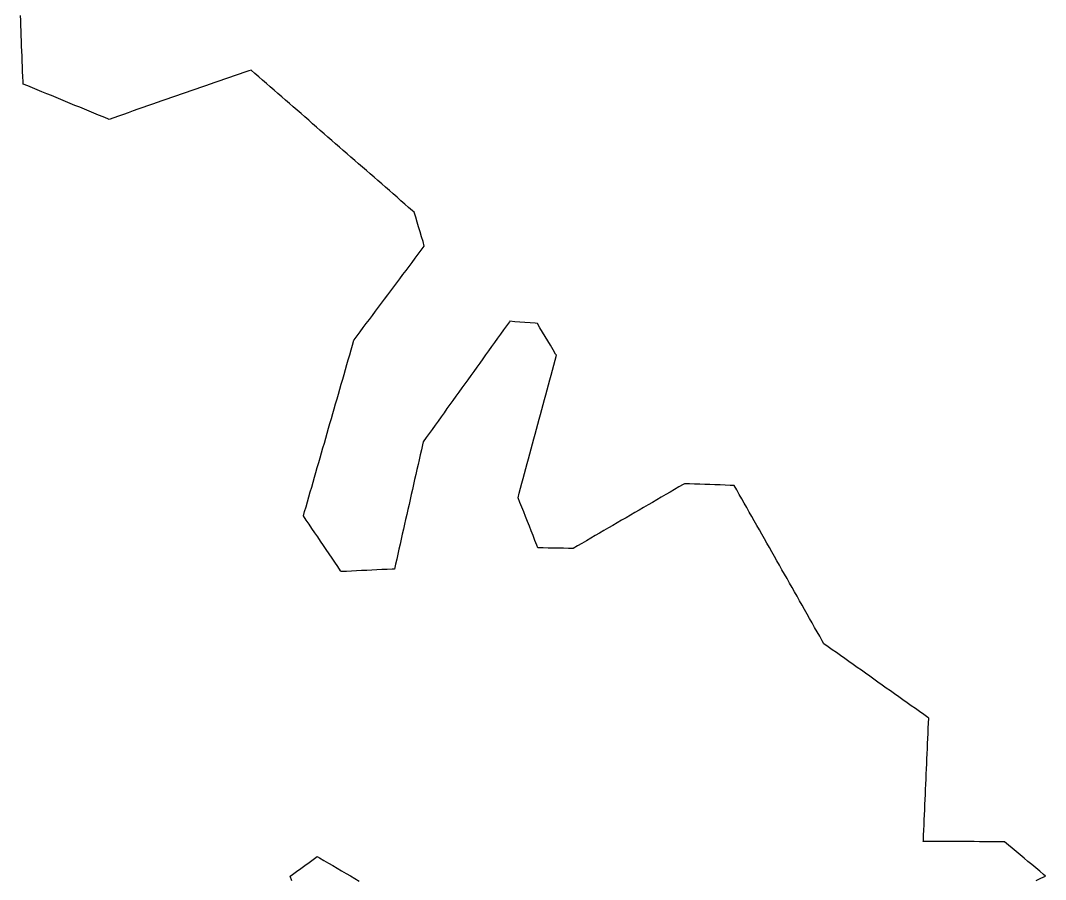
# Model space of a CAD drawing. Header units: millimetres. Extents: x 32 to 3054, y 42 to 5568.
# Drawn here: x 2561.8 to 2763, y 4182.5 to 4351 of the extents above; entities that cross this region are included whole.
import ezdxf

# ---------------------------------------------------------------- set-up
doc = ezdxf.new("R2010")
doc.units = ezdxf.units.MM
doc.layers.add('ALL_ISLANDS', color=7, linetype='Continuous')
doc.layers.add('OUTLINE_ISLAND_01', color=7, linetype='Continuous')

msp = doc.modelspace()

# ---------------------------------------------------------------- linework, layer by layer
at = {"layer": 'ALL_ISLANDS'}
for points in [[(2761.1482, 4182.3444), (2762.0515, 4182.7734), (2762.9548, 4183.2024), (2762.5796, 4183.5159), (2761.8121, 4184.1569), (2761.0446, 4184.798), (2760.2771, 4185.4391), (2759.5096, 4186.0802), (2758.7422, 4186.7212), (2757.9747, 4187.3623), (2757.2072, 4188.0034), (2756.4397, 4188.6445), (2755.6722, 4189.2855), (2754.9048, 4189.9266), (2753.9759, 4189.9292), (2752.9759, 4189.9319), (2751.9759, 4189.9346), (2750.9759, 4189.9374), (2749.9759, 4189.9401), (2748.976, 4189.9428), (2747.976, 4189.9456), (2746.976, 4189.9483), (2745.976, 4189.951), (2744.976, 4189.9538), (2743.976, 4189.9565), (2742.976, 4189.9592), (2741.976, 4189.962), (2740.976, 4189.9647), (2739.976, 4189.9674), (2738.976, 4189.9702), (2738.9867, 4190.2151), (2739.0303, 4191.2141), (2739.0739, 4192.2132), (2739.1176, 4193.2122), (2739.1612, 4194.2113), (2739.2048, 4195.2103), (2739.2484, 4196.2094), (2739.2921, 4197.2084), (2739.3357, 4198.2075), (2739.3793, 4199.2065), (2739.4229, 4200.2055), (2739.4666, 4201.2046), (2739.5102, 4202.2036), (2739.5538, 4203.2027), (2739.5974, 4204.2017), (2739.6411, 4205.2008), (2739.6847, 4206.1998), (2739.7283, 4207.1989), (2739.772, 4208.1979), (2739.8156, 4209.197), (2739.8592, 4210.196), (2739.9028, 4211.1951), (2739.9465, 4212.1941), (2739.9901, 4213.1932), (2740.0337, 4214.1922), (2739.8773, 4214.3032), (2739.0617, 4214.8817), (2738.246, 4215.4603), (2737.4304, 4216.0388), (2736.6147, 4216.6174), (2735.7991, 4217.1959), (2734.9834, 4217.7745), (2734.1678, 4218.353), (2733.3521, 4218.9316), (2732.5365, 4219.5101), (2731.7208, 4220.0887), (2730.9052, 4220.6672), (2730.0896, 4221.2458), (2729.2739, 4221.8243), (2728.4583, 4222.4029), (2727.6426, 4222.9814), (2726.827, 4223.56), (2726.0113, 4224.1385), (2725.1957, 4224.7171), (2724.38, 4225.2956), (2723.5644, 4225.8742), (2722.7487, 4226.4527), (2721.9331, 4227.0313), (2721.1174, 4227.6098), (2720.3018, 4228.1884), (2719.4862, 4228.7669), (2719.1414, 4229.3751), (2718.6482, 4230.2451), (2718.1551, 4231.115), (2717.6619, 4231.9849), (2717.1688, 4232.8549), (2716.6756, 4233.7248), (2716.1825, 4234.5948), (2715.6893, 4235.4647), (2715.1962, 4236.3347), (2714.703, 4237.2046), (2714.2099, 4238.0745), (2713.7167, 4238.9445), (2713.2236, 4239.8144), (2712.7304, 4240.6844), (2712.2373, 4241.5543), (2711.7441, 4242.4243), (2711.251, 4243.2942), (2710.7578, 4244.1642), (2710.2647, 4245.0341), (2709.7715, 4245.904), (2709.2784, 4246.774), (2708.7852, 4247.6439), (2708.2921, 4248.5139), (2707.7989, 4249.3838), (2707.3057, 4250.2538), (2706.8126, 4251.1237), (2706.3194, 4251.9936), (2705.8263, 4252.8636), (2705.3331, 4253.7335), (2704.84, 4254.6035), (2704.3468, 4255.4734), (2703.8537, 4256.3434), (2703.3605, 4257.2133), (2702.8674, 4258.0832), (2702.3742, 4258.9532), (2701.8811, 4259.8231), (2701.1024, 4259.8498), (2700.103, 4259.884), (2699.1036, 4259.9181), (2698.1041, 4259.9523), (2697.1047, 4259.9865), (2696.1053, 4260.0207), (2695.1059, 4260.0549), (2694.1065, 4260.0891), (2693.1071, 4260.1233), (2692.1076, 4260.1575), (2691.8916, 4260.0318), (2691.027, 4259.5292), (2690.1625, 4259.0266), (2689.298, 4258.524), (2688.4335, 4258.0214), (2687.569, 4257.5188), (2686.7045, 4257.0162), (2685.8399, 4256.5136), (2684.9754, 4256.011), (2684.1109, 4255.5084), (2683.2464, 4255.0058), (2682.3819, 4254.5032), (2681.5174, 4254.0006), (2680.6528, 4253.498), (2679.7883, 4252.9954), (2678.9238, 4252.4928), (2678.0593, 4251.9902), (2677.1948, 4251.4876), (2676.3303, 4250.985), (2675.4657, 4250.4824), (2674.6012, 4249.9798), (2673.7367, 4249.4772), (2672.8722, 4248.9746), (2672.0077, 4248.472), (2671.1432, 4247.9694), (2670.2786, 4247.4668), (2669.3765, 4247.4814), (2668.3767, 4247.4976), (2667.3768, 4247.5139), (2666.3769, 4247.5301), (2665.3771, 4247.5464), (2664.3772, 4247.5626), (2663.3773, 4247.5789), (2663.1583, 4248.1311), (2662.7896, 4249.0607), (2662.4209, 4249.9902), (2662.0522, 4250.9198), (2661.6835, 4251.8493), (2661.3148, 4252.7789), (2660.9461, 4253.7084), (2660.5775, 4254.638), (2660.2088, 4255.5675), (2659.8401, 4256.4971), (2659.4714, 4257.4266), (2659.7118, 4258.3205), (2659.9716, 4259.2862), (2660.2313, 4260.2519), (2660.4911, 4261.2175), (2660.7508, 4262.1832), (2661.0106, 4263.1489), (2661.2703, 4264.1146), (2661.5301, 4265.0802), (2661.7899, 4266.0459), (2662.0496, 4267.0116), (2662.3094, 4267.9773), (2662.5691, 4268.9429), (2662.8289, 4269.9086), (2663.0886, 4270.8743), (2663.3484, 4271.84), (2663.6081, 4272.8056), (2663.8679, 4273.7713), (2664.1276, 4274.737), (2664.3874, 4275.7027), (2664.6471, 4276.6683), (2664.9069, 4277.634), (2665.1666, 4278.5997), (2665.4264, 4279.5654), (2665.6862, 4280.531), (2665.9459, 4281.4967), (2666.2057, 4282.4624), (2666.4654, 4283.4281), (2666.7252, 4284.3937), (2666.9849, 4285.3594), (2666.8392, 4285.604), (2666.3275, 4286.4632), (2665.8157, 4287.3223), (2665.3039, 4288.1814), (2664.7922, 4289.0406), (2664.2804, 4289.8997), (2663.7687, 4290.7588), (2663.2569, 4291.618), (2662.816, 4291.6513), (2661.8188, 4291.7268), (2660.8217, 4291.8022), (2659.8245, 4291.8777), (2658.8274, 4291.9532), (2657.8302, 4292.0286), (2657.7768, 4291.9542), (2657.1935, 4291.1419), (2656.6102, 4290.3297), (2656.027, 4289.5174), (2655.4437, 4288.7051), (2654.8604, 4287.8929), (2654.2771, 4287.0806), (2653.6938, 4286.2683), (2653.1106, 4285.456), (2652.5273, 4284.6438), (2651.944, 4283.8315), (2651.3607, 4283.0192), (2650.7774, 4282.207), (2650.1941, 4281.3947), (2649.6109, 4280.5824), (2649.0276, 4279.7701), (2648.4443, 4278.9579), (2647.861, 4278.1456), (2647.2777, 4277.3333), (2646.6945, 4276.5211), (2646.1112, 4275.7088), (2645.5279, 4274.8965), (2644.9446, 4274.0842), (2644.3613, 4273.272), (2643.7781, 4272.4597), (2643.1948, 4271.6474), (2642.6115, 4270.8352), (2642.0282, 4270.0229), (2641.4449, 4269.2106), (2640.8617, 4268.3983), (2640.7281, 4267.808), (2640.5074, 4266.8327), (2640.2867, 4265.8573), (2640.0661, 4264.882), (2639.8454, 4263.9066), (2639.6247, 4262.9313), (2639.404, 4261.956), (2639.1833, 4260.9806), (2638.9627, 4260.0053), (2638.742, 4259.0299), (2638.5213, 4258.0546), (2638.3006, 4257.0792), (2638.08, 4256.1039), (2637.8593, 4255.1285), (2637.6386, 4254.1532), (2637.4179, 4253.1778), (2637.1972, 4252.2025), (2636.9766, 4251.2271), (2636.7559, 4250.2518), (2636.5352, 4249.2764), (2636.3145, 4248.3011), (2636.0938, 4247.3258), (2635.8732, 4246.3504), (2635.6525, 4245.3751), (2635.4318, 4244.3997), (2635.2111, 4243.4244), (2634.7673, 4243.4029), (2633.7685, 4243.3546), (2632.7697, 4243.3063), (2631.7708, 4243.258), (2630.772, 4243.2097), (2629.7732, 4243.1614), (2628.7743, 4243.1131), (2627.7755, 4243.0648), (2626.7767, 4243.0165), (2625.7778, 4242.9682), (2624.779, 4242.9199), (2624.6539, 4243.1043), (2624.0925, 4243.9318), (2623.5311, 4244.7594), (2622.9697, 4245.5869), (2622.4083, 4246.4145), (2621.8469, 4247.242), (2621.2855, 4248.0696), (2620.7241, 4248.8971), (2620.1627, 4249.7246), (2619.6013, 4250.5522), (2619.0399, 4251.3797), (2618.4785, 4252.2073), (2617.9171, 4253.0348), (2617.3557, 4253.8624), (2617.5968, 4254.7005), (2617.8731, 4255.6616), (2618.1495, 4256.6226), (2618.4259, 4257.5837), (2618.7023, 4258.5447), (2618.9786, 4259.5058), (2619.255, 4260.4668), (2619.5314, 4261.4279), (2619.8077, 4262.3889), (2620.0841, 4263.35), (2620.3605, 4264.311), (2620.6369, 4265.2721), (2620.9132, 4266.2331), (2621.1896, 4267.1942), (2621.466, 4268.1552), (2621.7424, 4269.1163), (2622.0187, 4270.0773), (2622.2951, 4271.0384), (2622.5715, 4271.9994), (2622.8479, 4272.9605), (2623.1242, 4273.9215), (2623.4006, 4274.8826), (2623.677, 4275.8436), (2623.9534, 4276.8047), (2624.2297, 4277.7657), (2624.5061, 4278.7268), (2624.7825, 4279.6878), (2625.0588, 4280.6489), (2625.3352, 4281.6099), (2625.6116, 4282.571), (2625.888, 4283.532), (2626.1643, 4284.4931), (2626.4407, 4285.4541), (2626.7171, 4286.4152), (2626.9935, 4287.3762), (2627.2698, 4288.3373), (2627.3052, 4288.3845), (2627.904, 4289.1853), (2628.5029, 4289.9862), (2629.1018, 4290.787), (2629.7007, 4291.5878), (2630.2996, 4292.3887), (2630.8985, 4293.1895), (2631.4974, 4293.9903), (2632.0963, 4294.7911), (2632.6952, 4295.592), (2633.2941, 4296.3928), (2633.893, 4297.1936), (2634.4918, 4297.9945), (2635.0907, 4298.7953), (2635.6896, 4299.5961), (2636.2885, 4300.397), (2636.8874, 4301.1978), (2637.4863, 4301.9986), (2638.0852, 4302.7994), (2638.6841, 4303.6003), (2639.283, 4304.4011), (2639.8819, 4305.2019), (2640.4808, 4306.0028), (2641.0797, 4306.8036), (2640.8204, 4307.6724), (2640.5344, 4308.6306), (2640.2485, 4309.5889), (2639.9625, 4310.5471), (2639.6765, 4311.5053), (2639.3906, 4312.4636), (2639.1046, 4313.4218), (2638.7529, 4313.7282), (2637.9989, 4314.385), (2637.2448, 4315.0419), (2636.4908, 4315.6987), (2635.7368, 4316.3555), (2634.9827, 4317.0124), (2634.2287, 4317.6692), (2633.4747, 4318.3261), (2632.7206, 4318.9829), (2631.9666, 4319.6397), (2631.2126, 4320.2966), (2630.4585, 4320.9534), (2629.7045, 4321.6102), (2628.9505, 4322.2671), (2628.1964, 4322.9239), (2627.4424, 4323.5807), (2626.6884, 4324.2376), (2625.9343, 4324.8944), (2625.1803, 4325.5512), (2624.4263, 4326.2081), (2623.6722, 4326.8649), (2622.9182, 4327.5218), (2622.1642, 4328.1786), (2621.4101, 4328.8354), (2620.6561, 4329.4923), (2619.9021, 4330.1491), (2619.148, 4330.8059), (2618.394, 4331.4628), (2617.64, 4332.1196), (2616.8859, 4332.7764), (2616.1319, 4333.4333), (2615.3778, 4334.0901), (2614.6238, 4334.7469), (2613.8698, 4335.4038), (2613.1157, 4336.0606), (2612.3617, 4336.7175), (2611.6077, 4337.3743), (2610.8536, 4338.0311), (2610.0996, 4338.688), (2609.3456, 4339.3448), (2608.5915, 4340.0016), (2607.8375, 4340.6585), (2607.0835, 4341.3153), (2606.6167, 4341.1535), (2605.6718, 4340.826), (2604.727, 4340.4985), (2603.7821, 4340.171), (2602.8373, 4339.8435), (2601.8925, 4339.516), (2600.9476, 4339.1884), (2600.0028, 4338.8609), (2599.0579, 4338.5334), (2598.1131, 4338.2059), (2597.1682, 4337.8784), (2596.2234, 4337.5509), (2595.2785, 4337.2234), (2594.3337, 4336.8959), (2593.3888, 4336.5684), (2592.444, 4336.2408), (2591.4991, 4335.9133), (2590.5543, 4335.5858), (2589.6094, 4335.2583), (2588.6646, 4334.9308), (2587.7197, 4334.6033), (2586.7749, 4334.2758), (2585.83, 4333.9483), (2584.8852, 4333.6208), (2583.9404, 4333.2932), (2582.9955, 4332.9657), (2582.0507, 4332.6382), (2581.1058, 4332.3107), (2580.161, 4331.9832), (2579.2161, 4331.6557), (2579.0086, 4331.741), (2578.0837, 4332.1212), (2577.1588, 4332.5014), (2576.2339, 4332.8816), (2575.3089, 4333.2618), (2574.384, 4333.642), (2573.4591, 4334.0221), (2572.5342, 4334.4023), (2571.6093, 4334.7825), (2570.6844, 4335.1627), (2569.7595, 4335.5429), (2568.8346, 4335.9231), (2567.9097, 4336.3033), (2566.9848, 4336.6835), (2566.0599, 4337.0637), (2565.135, 4337.4439), (2564.2101, 4337.824), (2563.2851, 4338.2042), (2562.3602, 4338.5844), (2562.343, 4339.037), (2562.3049, 4340.0363), (2562.2668, 4341.0356), (2562.2287, 4342.0349), (2562.1906, 4343.0341), (2562.1525, 4344.0334), (2562.1144, 4345.0327), (2562.0763, 4346.032), (2562.0382, 4347.0312), (2562.0001, 4348.0305), (2561.9621, 4349.0298), (2561.924, 4350.0291), (2561.8859, 4351.0283), (2561.8478, 4352.0276)], [(2615.0531, 4182.2362), (2614.7334, 4183.1838), (2615.1988, 4183.5161), (2616.0125, 4184.0973), (2616.8263, 4184.6785), (2617.64, 4185.2597), (2618.4538, 4185.8409), (2619.2676, 4186.4221), (2620.0813, 4187.0033), (2620.5269, 4186.7439), (2621.3912, 4186.2408), (2622.2554, 4185.7378), (2623.1197, 4185.2347), (2623.9839, 4184.7316), (2624.8481, 4184.2285), (2625.7124, 4183.7254), (2626.5766, 4183.2223), (2627.4408, 4182.7192), (2628.3051, 4182.2162)]]:
    msp.add_lwpolyline(points, dxfattribs=at)
at = {"layer": 'OUTLINE_ISLAND_01'}
for points in [[(2761.1482, 4182.3444), (2762.0515, 4182.7734), (2762.9548, 4183.2024), (2762.5796, 4183.5159), (2761.8121, 4184.1569), (2761.0446, 4184.798), (2760.2771, 4185.4391), (2759.5096, 4186.0802), (2758.7422, 4186.7212), (2757.9747, 4187.3623), (2757.2072, 4188.0034), (2756.4397, 4188.6445), (2755.6722, 4189.2855), (2754.9048, 4189.9266), (2753.9759, 4189.9292), (2752.9759, 4189.9319), (2751.9759, 4189.9346), (2750.9759, 4189.9374), (2749.9759, 4189.9401), (2748.976, 4189.9428), (2747.976, 4189.9456), (2746.976, 4189.9483), (2745.976, 4189.951), (2744.976, 4189.9538), (2743.976, 4189.9565), (2742.976, 4189.9592), (2741.976, 4189.962), (2740.976, 4189.9647), (2739.976, 4189.9674), (2738.976, 4189.9702), (2738.9867, 4190.2151), (2739.0303, 4191.2141), (2739.0739, 4192.2132), (2739.1176, 4193.2122), (2739.1612, 4194.2113), (2739.2048, 4195.2103), (2739.2484, 4196.2094), (2739.2921, 4197.2084), (2739.3357, 4198.2075), (2739.3793, 4199.2065), (2739.4229, 4200.2055), (2739.4666, 4201.2046), (2739.5102, 4202.2036), (2739.5538, 4203.2027), (2739.5974, 4204.2017), (2739.6411, 4205.2008), (2739.6847, 4206.1998), (2739.7283, 4207.1989), (2739.772, 4208.1979), (2739.8156, 4209.197), (2739.8592, 4210.196), (2739.9028, 4211.1951), (2739.9465, 4212.1941), (2739.9901, 4213.1932), (2740.0337, 4214.1922), (2739.8773, 4214.3032), (2739.0617, 4214.8817), (2738.246, 4215.4603), (2737.4304, 4216.0388), (2736.6147, 4216.6174), (2735.7991, 4217.1959), (2734.9834, 4217.7745), (2734.1678, 4218.353), (2733.3521, 4218.9316), (2732.5365, 4219.5101), (2731.7208, 4220.0887), (2730.9052, 4220.6672), (2730.0896, 4221.2458), (2729.2739, 4221.8243), (2728.4583, 4222.4029), (2727.6426, 4222.9814), (2726.827, 4223.56), (2726.0113, 4224.1385), (2725.1957, 4224.7171), (2724.38, 4225.2956), (2723.5644, 4225.8742), (2722.7487, 4226.4527), (2721.9331, 4227.0313), (2721.1174, 4227.6098), (2720.3018, 4228.1884), (2719.4862, 4228.7669), (2719.1414, 4229.3751), (2718.6482, 4230.2451), (2718.1551, 4231.115), (2717.6619, 4231.9849), (2717.1688, 4232.8549), (2716.6756, 4233.7248), (2716.1825, 4234.5948), (2715.6893, 4235.4647), (2715.1962, 4236.3347), (2714.703, 4237.2046), (2714.2099, 4238.0745), (2713.7167, 4238.9445), (2713.2236, 4239.8144), (2712.7304, 4240.6844), (2712.2373, 4241.5543), (2711.7441, 4242.4243), (2711.251, 4243.2942), (2710.7578, 4244.1642), (2710.2647, 4245.0341), (2709.7715, 4245.904), (2709.2784, 4246.774), (2708.7852, 4247.6439), (2708.2921, 4248.5139), (2707.7989, 4249.3838), (2707.3057, 4250.2538), (2706.8126, 4251.1237), (2706.3194, 4251.9936), (2705.8263, 4252.8636), (2705.3331, 4253.7335), (2704.84, 4254.6035), (2704.3468, 4255.4734), (2703.8537, 4256.3434), (2703.3605, 4257.2133), (2702.8674, 4258.0832), (2702.3742, 4258.9532), (2701.8811, 4259.8231), (2701.1024, 4259.8498), (2700.103, 4259.884), (2699.1036, 4259.9181), (2698.1041, 4259.9523), (2697.1047, 4259.9865), (2696.1053, 4260.0207), (2695.1059, 4260.0549), (2694.1065, 4260.0891), (2693.1071, 4260.1233), (2692.1076, 4260.1575), (2691.8916, 4260.0318), (2691.027, 4259.5292), (2690.1625, 4259.0266), (2689.298, 4258.524), (2688.4335, 4258.0214), (2687.569, 4257.5188), (2686.7045, 4257.0162), (2685.8399, 4256.5136), (2684.9754, 4256.011), (2684.1109, 4255.5084), (2683.2464, 4255.0058), (2682.3819, 4254.5032), (2681.5174, 4254.0006), (2680.6528, 4253.498), (2679.7883, 4252.9954), (2678.9238, 4252.4928), (2678.0593, 4251.9902), (2677.1948, 4251.4876), (2676.3303, 4250.985), (2675.4657, 4250.4824), (2674.6012, 4249.9798), (2673.7367, 4249.4772), (2672.8722, 4248.9746), (2672.0077, 4248.472), (2671.1432, 4247.9694), (2670.2786, 4247.4668), (2669.3765, 4247.4814), (2668.3767, 4247.4976), (2667.3768, 4247.5139), (2666.3769, 4247.5301), (2665.3771, 4247.5464), (2664.3772, 4247.5626), (2663.3773, 4247.5789), (2663.1583, 4248.1311), (2662.7896, 4249.0607), (2662.4209, 4249.9902), (2662.0522, 4250.9198), (2661.6835, 4251.8493), (2661.3148, 4252.7789), (2660.9461, 4253.7084), (2660.5775, 4254.638), (2660.2088, 4255.5675), (2659.8401, 4256.4971), (2659.4714, 4257.4266), (2659.7118, 4258.3205), (2659.9716, 4259.2862), (2660.2313, 4260.2519), (2660.4911, 4261.2175), (2660.7508, 4262.1832), (2661.0106, 4263.1489), (2661.2703, 4264.1146), (2661.5301, 4265.0802), (2661.7899, 4266.0459), (2662.0496, 4267.0116), (2662.3094, 4267.9773), (2662.5691, 4268.9429), (2662.8289, 4269.9086), (2663.0886, 4270.8743), (2663.3484, 4271.84), (2663.6081, 4272.8056), (2663.8679, 4273.7713), (2664.1276, 4274.737), (2664.3874, 4275.7027), (2664.6471, 4276.6683), (2664.9069, 4277.634), (2665.1666, 4278.5997), (2665.4264, 4279.5654), (2665.6862, 4280.531), (2665.9459, 4281.4967), (2666.2057, 4282.4624), (2666.4654, 4283.4281), (2666.7252, 4284.3937), (2666.9849, 4285.3594), (2666.8392, 4285.604), (2666.3275, 4286.4632), (2665.8157, 4287.3223), (2665.3039, 4288.1814), (2664.7922, 4289.0406), (2664.2804, 4289.8997), (2663.7687, 4290.7588), (2663.2569, 4291.618), (2662.816, 4291.6513), (2661.8188, 4291.7268), (2660.8217, 4291.8022), (2659.8245, 4291.8777), (2658.8274, 4291.9532), (2657.8302, 4292.0286), (2657.7768, 4291.9542), (2657.1935, 4291.1419), (2656.6102, 4290.3297), (2656.027, 4289.5174), (2655.4437, 4288.7051), (2654.8604, 4287.8929), (2654.2771, 4287.0806), (2653.6938, 4286.2683), (2653.1106, 4285.456), (2652.5273, 4284.6438), (2651.944, 4283.8315), (2651.3607, 4283.0192), (2650.7774, 4282.207), (2650.1941, 4281.3947), (2649.6109, 4280.5824), (2649.0276, 4279.7701), (2648.4443, 4278.9579), (2647.861, 4278.1456), (2647.2777, 4277.3333), (2646.6945, 4276.5211), (2646.1112, 4275.7088), (2645.5279, 4274.8965), (2644.9446, 4274.0842), (2644.3613, 4273.272), (2643.7781, 4272.4597), (2643.1948, 4271.6474), (2642.6115, 4270.8352), (2642.0282, 4270.0229), (2641.4449, 4269.2106), (2640.8617, 4268.3983), (2640.7281, 4267.808), (2640.5074, 4266.8327), (2640.2867, 4265.8573), (2640.0661, 4264.882), (2639.8454, 4263.9066), (2639.6247, 4262.9313), (2639.404, 4261.956), (2639.1833, 4260.9806), (2638.9627, 4260.0053), (2638.742, 4259.0299), (2638.5213, 4258.0546), (2638.3006, 4257.0792), (2638.08, 4256.1039), (2637.8593, 4255.1285), (2637.6386, 4254.1532), (2637.4179, 4253.1778), (2637.1972, 4252.2025), (2636.9766, 4251.2271), (2636.7559, 4250.2518), (2636.5352, 4249.2764), (2636.3145, 4248.3011), (2636.0938, 4247.3258), (2635.8732, 4246.3504), (2635.6525, 4245.3751), (2635.4318, 4244.3997), (2635.2111, 4243.4244), (2634.7673, 4243.4029), (2633.7685, 4243.3546), (2632.7697, 4243.3063), (2631.7708, 4243.258), (2630.772, 4243.2097), (2629.7732, 4243.1614), (2628.7743, 4243.1131), (2627.7755, 4243.0648), (2626.7767, 4243.0165), (2625.7778, 4242.9682), (2624.779, 4242.9199), (2624.6539, 4243.1043), (2624.0925, 4243.9318), (2623.5311, 4244.7594), (2622.9697, 4245.5869), (2622.4083, 4246.4145), (2621.8469, 4247.242), (2621.2855, 4248.0696), (2620.7241, 4248.8971), (2620.1627, 4249.7246), (2619.6013, 4250.5522), (2619.0399, 4251.3797), (2618.4785, 4252.2073), (2617.9171, 4253.0348), (2617.3557, 4253.8624), (2617.5968, 4254.7005), (2617.8731, 4255.6616), (2618.1495, 4256.6226), (2618.4259, 4257.5837), (2618.7023, 4258.5447), (2618.9786, 4259.5058), (2619.255, 4260.4668), (2619.5314, 4261.4279), (2619.8077, 4262.3889), (2620.0841, 4263.35), (2620.3605, 4264.311), (2620.6369, 4265.2721), (2620.9132, 4266.2331), (2621.1896, 4267.1942), (2621.466, 4268.1552), (2621.7424, 4269.1163), (2622.0187, 4270.0773), (2622.2951, 4271.0384), (2622.5715, 4271.9994), (2622.8479, 4272.9605), (2623.1242, 4273.9215), (2623.4006, 4274.8826), (2623.677, 4275.8436), (2623.9534, 4276.8047), (2624.2297, 4277.7657), (2624.5061, 4278.7268), (2624.7825, 4279.6878), (2625.0588, 4280.6489), (2625.3352, 4281.6099), (2625.6116, 4282.571), (2625.888, 4283.532), (2626.1643, 4284.4931), (2626.4407, 4285.4541), (2626.7171, 4286.4152), (2626.9935, 4287.3762), (2627.2698, 4288.3373), (2627.3052, 4288.3845), (2627.904, 4289.1853), (2628.5029, 4289.9862), (2629.1018, 4290.787), (2629.7007, 4291.5878), (2630.2996, 4292.3887), (2630.8985, 4293.1895), (2631.4974, 4293.9903), (2632.0963, 4294.7911), (2632.6952, 4295.592), (2633.2941, 4296.3928), (2633.893, 4297.1936), (2634.4918, 4297.9945), (2635.0907, 4298.7953), (2635.6896, 4299.5961), (2636.2885, 4300.397), (2636.8874, 4301.1978), (2637.4863, 4301.9986), (2638.0852, 4302.7994), (2638.6841, 4303.6003), (2639.283, 4304.4011), (2639.8819, 4305.2019), (2640.4808, 4306.0028), (2641.0797, 4306.8036), (2640.8204, 4307.6724), (2640.5344, 4308.6306), (2640.2485, 4309.5889), (2639.9625, 4310.5471), (2639.6765, 4311.5053), (2639.3906, 4312.4636), (2639.1046, 4313.4218), (2638.7529, 4313.7282), (2637.9989, 4314.385), (2637.2448, 4315.0419), (2636.4908, 4315.6987), (2635.7368, 4316.3555), (2634.9827, 4317.0124), (2634.2287, 4317.6692), (2633.4747, 4318.3261), (2632.7206, 4318.9829), (2631.9666, 4319.6397), (2631.2126, 4320.2966), (2630.4585, 4320.9534), (2629.7045, 4321.6102), (2628.9505, 4322.2671), (2628.1964, 4322.9239), (2627.4424, 4323.5807), (2626.6884, 4324.2376), (2625.9343, 4324.8944), (2625.1803, 4325.5512), (2624.4263, 4326.2081), (2623.6722, 4326.8649), (2622.9182, 4327.5218), (2622.1642, 4328.1786), (2621.4101, 4328.8354), (2620.6561, 4329.4923), (2619.9021, 4330.1491), (2619.148, 4330.8059), (2618.394, 4331.4628), (2617.64, 4332.1196), (2616.8859, 4332.7764), (2616.1319, 4333.4333), (2615.3778, 4334.0901), (2614.6238, 4334.7469), (2613.8698, 4335.4038), (2613.1157, 4336.0606), (2612.3617, 4336.7175), (2611.6077, 4337.3743), (2610.8536, 4338.0311), (2610.0996, 4338.688), (2609.3456, 4339.3448), (2608.5915, 4340.0016), (2607.8375, 4340.6585), (2607.0835, 4341.3153), (2606.6167, 4341.1535), (2605.6718, 4340.826), (2604.727, 4340.4985), (2603.7821, 4340.171), (2602.8373, 4339.8435), (2601.8925, 4339.516), (2600.9476, 4339.1884), (2600.0028, 4338.8609), (2599.0579, 4338.5334), (2598.1131, 4338.2059), (2597.1682, 4337.8784), (2596.2234, 4337.5509), (2595.2785, 4337.2234), (2594.3337, 4336.8959), (2593.3888, 4336.5684), (2592.444, 4336.2408), (2591.4991, 4335.9133), (2590.5543, 4335.5858), (2589.6094, 4335.2583), (2588.6646, 4334.9308), (2587.7197, 4334.6033), (2586.7749, 4334.2758), (2585.83, 4333.9483), (2584.8852, 4333.6208), (2583.9404, 4333.2932), (2582.9955, 4332.9657), (2582.0507, 4332.6382), (2581.1058, 4332.3107), (2580.161, 4331.9832), (2579.2161, 4331.6557), (2579.0086, 4331.741), (2578.0837, 4332.1212), (2577.1588, 4332.5014), (2576.2339, 4332.8816), (2575.3089, 4333.2618), (2574.384, 4333.642), (2573.4591, 4334.0221), (2572.5342, 4334.4023), (2571.6093, 4334.7825), (2570.6844, 4335.1627), (2569.7595, 4335.5429), (2568.8346, 4335.9231), (2567.9097, 4336.3033), (2566.9848, 4336.6835), (2566.0599, 4337.0637), (2565.135, 4337.4439), (2564.2101, 4337.824), (2563.2851, 4338.2042), (2562.3602, 4338.5844), (2562.343, 4339.037), (2562.3049, 4340.0363), (2562.2668, 4341.0356), (2562.2287, 4342.0349), (2562.1906, 4343.0341), (2562.1525, 4344.0334), (2562.1144, 4345.0327), (2562.0763, 4346.032), (2562.0382, 4347.0312), (2562.0001, 4348.0305), (2561.9621, 4349.0298), (2561.924, 4350.0291), (2561.8859, 4351.0283), (2561.8478, 4352.0276)], [(2615.0531, 4182.2362), (2614.7334, 4183.1838), (2615.1988, 4183.5161), (2616.0125, 4184.0973), (2616.8263, 4184.6785), (2617.64, 4185.2597), (2618.4538, 4185.8409), (2619.2676, 4186.4221), (2620.0813, 4187.0033), (2620.5269, 4186.7439), (2621.3912, 4186.2408), (2622.2554, 4185.7378), (2623.1197, 4185.2347), (2623.9839, 4184.7316), (2624.8481, 4184.2285), (2625.7124, 4183.7254), (2626.5766, 4183.2223), (2627.4408, 4182.7192), (2628.3051, 4182.2162)]]:
    msp.add_lwpolyline(points, dxfattribs=at)

doc.saveas('drawing.dxf')
